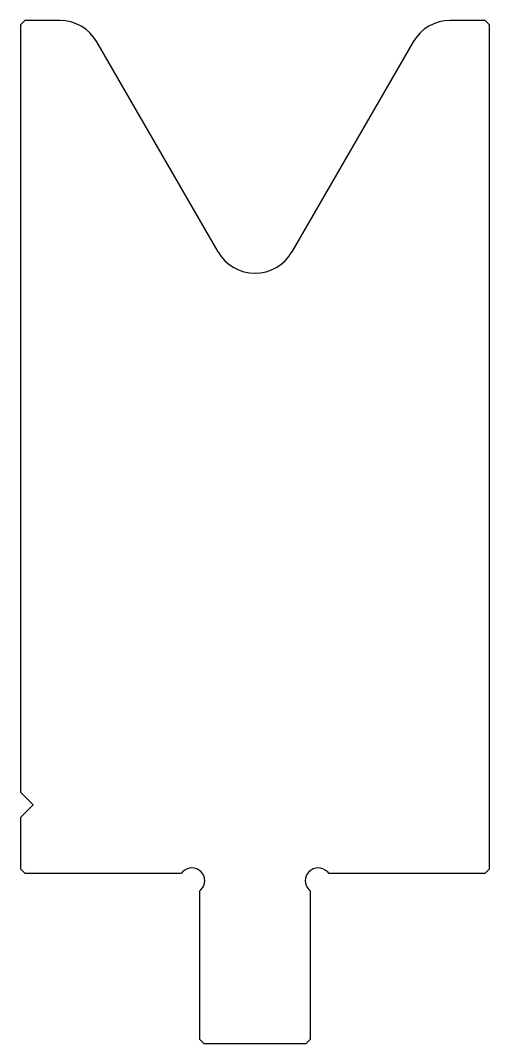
# Model space of a CAD drawing. Header units: millimetres. Extents: x -28 to 27, y -120 to 0.
import ezdxf

# ---------------------------------------------------------------- set-up
doc = ezdxf.new("R2010")
doc.units = ezdxf.units.MM
doc.layers.add('Default', color=7, linetype='CONTINUOUS')

msp = doc.modelspace()

# ---------------------------------------------------------------- linework, layer by layer
at = {"layer": 'Default'}
for p, q in [((-27, 0), (-27.5, -0.5)), ((-22.89, 0), (-27, 0)), ((27, 0), (22.89, 0)), ((27.5, -0.5), (27, 0)), ((-27.5, -0.5), (-27.5, -90.5)), ((27.5, -99.5), (27.5, -0.5)), ((-4.33, -27.14), (-18.56, -2.5)), ((18.56, -2.5), (4.33, -27.14)), ((-27.5, -90.5), (-26, -92)), ((-26, -92), (-27.5, -93.5)), ((-27.5, -93.5), (-27.5, -99.5)), ((-27.5, -99.5), (-27, -100)), ((27, -100), (27.5, -99.5)), ((-27, -100), (-8.62, -100)), ((-8.46, -99.84), (-8.62, -100)), ((8.46, -99.84), (8.62, -100)), ((8.62, -100), (27, -100)), ((-6.34, -101.96), (-6.5, -102.12)), ((6.34, -101.96), (6.5, -102.12)), ((-6.5, -102.12), (-6.5, -119.5)), ((6.5, -119.5), (6.5, -102.12)), ((-6.5, -119.5), (-6, -120)), ((-6, -120), (6, -120)), ((6, -120), (6.5, -119.5))]:
    msp.add_line(p, q, dxfattribs=at)
for centre, radius, start, end in [((-22.89, -5), 5, 30, 90), ((22.89, -5), 5, 90, 150), ((0, -24.64), 5, 210, 330), ((-7.4, -100.9), 1.5, 315, 135), ((7.4, -100.9), 1.5, 45, 225)]:
    msp.add_arc(centre, radius, start, end, dxfattribs=at)

doc.saveas('drawing.dxf')
